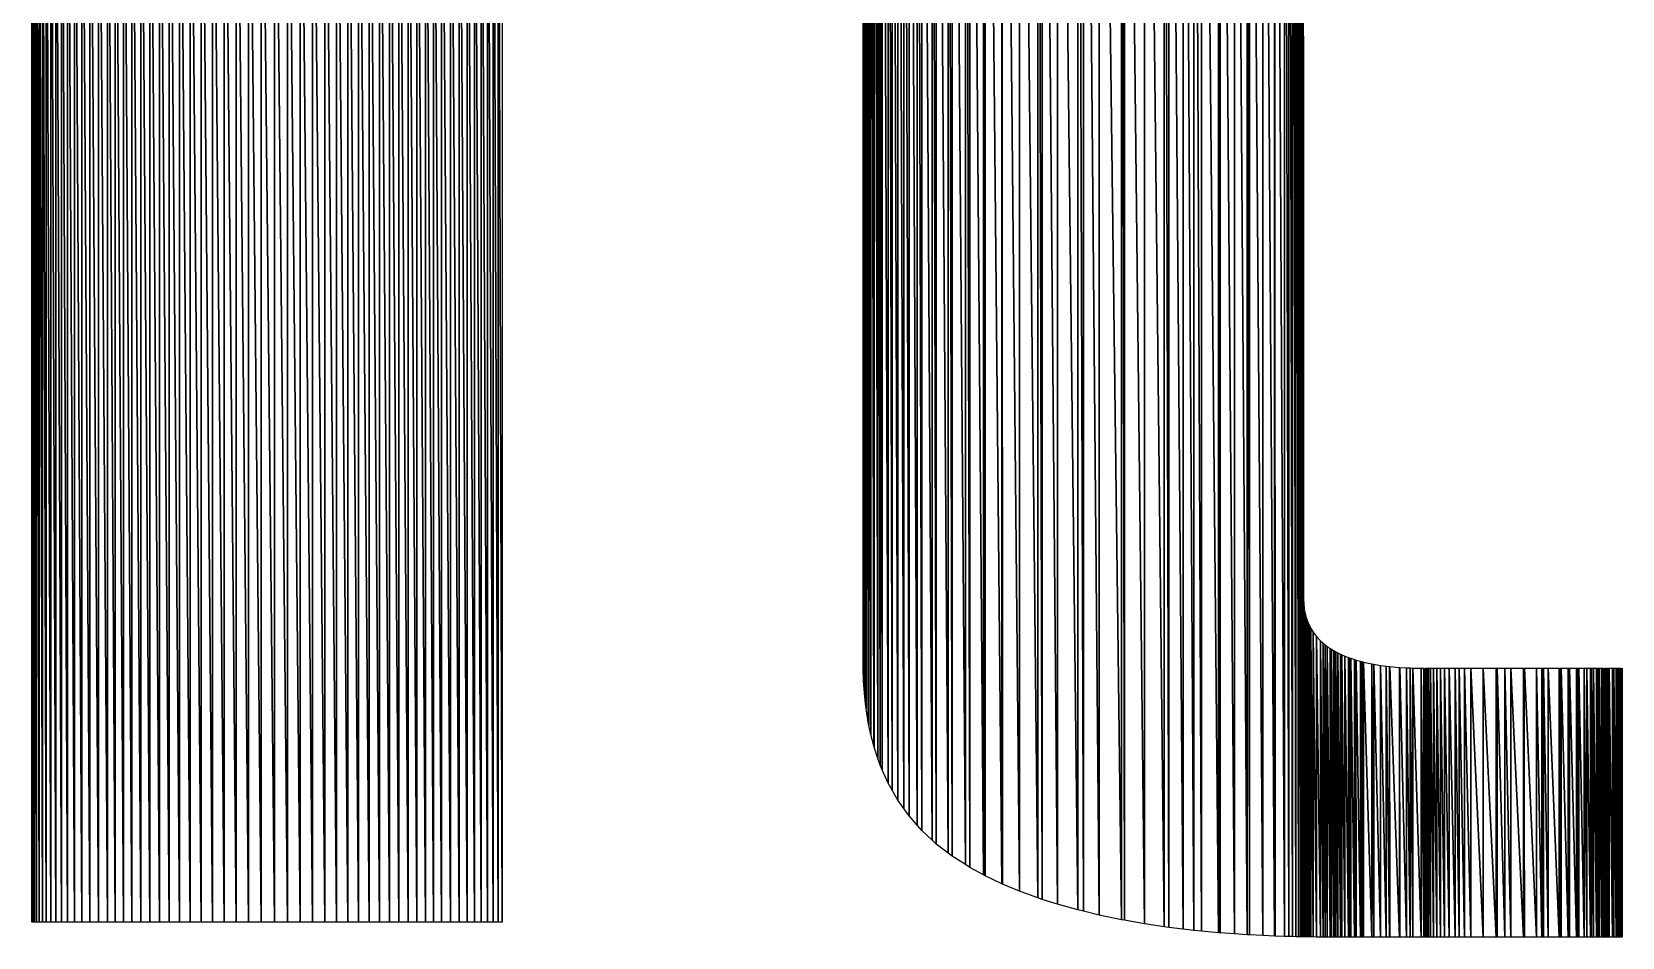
# Model space of a CAD drawing. Extents: x 0 to 4200, y 0 to 2970.
# Drawn here: x 3920.7 to 3948.88, y 308.59 to 324.62 of the extents above; entities that cross this region are included whole.
import ezdxf

# ---------------------------------------------------------------- set-up
doc = ezdxf.new("R2010")
doc.units = 0
doc.layers.get('0').update_dxf_attribs({"linetype": 'CONTINUOUS'})

msp = doc.modelspace()

# ---------------------------------------------------------------- linework, layer by layer
at = {"color": 7, "linetype": 'CONTINUOUS'}
for points in [[(3935.430708, 313.394626), (3935.430708, 340.511277), (3935.43071, 313.385922)], [(3935.43071, 313.385922), (3935.430708, 340.511277), (3935.43071, 313.385922)], [(3935.43071, 313.385922), (3935.43071, 340.511277), (3935.430967, 313.332854), (3935.43071, 313.385922)], [(3935.430967, 313.332854), (3935.43071, 340.511277), (3935.430967, 313.332854)], [(3935.430967, 313.332854), (3935.430967, 340.511277), (3935.43635, 313.123775), (3935.430967, 313.332854)], [(3935.43635, 313.123775), (3935.430967, 340.511277), (3935.43635, 313.123775)], [(3935.43635, 313.123775), (3935.43635, 340.511277), (3935.43636, 313.123643)], [(3935.43636, 313.123643), (3935.43635, 340.511277), (3935.43636, 313.123643)], [(3935.43636, 313.123643), (3935.43636, 340.511277), (3935.453077, 312.911018), (3935.43636, 313.123643)], [(3935.453077, 312.911018), (3935.43636, 340.511277), (3935.453077, 340.511277), (3935.453077, 312.911018)], [(3935.453077, 312.911018), (3935.453077, 340.511277), (3935.468019, 312.720969), (3935.453077, 312.911018)], [(3935.468019, 312.720969), (3935.453077, 340.511277), (3935.468019, 340.511277), (3935.468019, 312.720969)], [(3935.468019, 312.720969), (3935.468019, 340.511277), (3935.480503, 312.640803), (3935.468019, 312.720969)], [(3935.480503, 312.640803), (3935.468019, 340.511277), (3935.480503, 312.640803)], [(3935.480503, 312.640803), (3935.480503, 340.511277), (3935.51828, 312.398207), (3935.480503, 312.640803)], [(3935.51828, 312.398207), (3935.480503, 340.511277), (3935.51828, 340.511277), (3935.51828, 312.398207)], [(3935.51828, 312.398207), (3935.51828, 340.511277), (3935.527552, 312.338661), (3935.51828, 312.398207)], [(3935.527552, 312.338661), (3935.51828, 340.511277), (3935.527552, 312.338661)], [(3935.527552, 312.338661), (3935.527552, 340.511277), (3935.566052, 312.179275), (3935.527552, 312.338661)], [(3935.566052, 312.179275), (3935.527552, 340.511277), (3935.566052, 340.511277), (3935.566052, 312.179275)], [(3935.566052, 312.179275), (3935.566052, 340.511277), (3935.614939, 311.976882), (3935.566052, 312.179275)], [(3935.614939, 311.976882), (3935.566052, 340.511277), (3935.614939, 340.511277), (3935.614939, 311.976882)], [(3935.614939, 311.976882), (3935.614939, 340.511277), (3935.623461, 311.951646), (3935.614939, 311.976882)], [(3935.623461, 311.951646), (3935.614939, 340.511277), (3935.623461, 311.951646)], [(3935.623461, 311.951646), (3935.623461, 340.511277), (3935.690151, 311.754164), (3935.623461, 311.951646)], [(3935.690151, 311.754164), (3935.623461, 340.511277), (3935.690151, 340.511277), (3935.690151, 311.754164)], [(3935.690151, 311.754164), (3935.690151, 340.511277), (3935.730169, 311.635665), (3935.690151, 311.754164)], [(3935.730169, 311.635665), (3935.690151, 340.511277), (3935.730169, 340.511277), (3935.730169, 311.635665)], [(3935.730169, 311.635665), (3935.730169, 340.511277), (3935.765765, 311.555889), (3935.730169, 311.635665)], [(3935.765765, 311.555889), (3935.730169, 340.511277), (3935.765765, 340.511277), (3935.765765, 311.555889)], [(3935.765765, 311.555889), (3935.765765, 340.511277), (3935.873231, 311.315042), (3935.765765, 311.555889)], [(3935.873231, 311.315042), (3935.765765, 340.511277), (3935.873231, 340.511277), (3935.873231, 311.315042)], [(3935.873231, 311.315042), (3935.873231, 340.511277), (3935.942336, 311.193726), (3935.873231, 311.315042)], [(3935.942336, 311.193726), (3935.873231, 340.511277), (3935.942336, 340.511277), (3935.942336, 311.193726)], [(3935.942336, 311.193726), (3935.942336, 340.511277), (3936.044117, 311.015046), (3935.942336, 311.193726)], [(3936.044117, 311.015046), (3935.942336, 340.511277), (3936.044117, 340.511277), (3936.044117, 311.015046)], [(3936.044117, 311.015046), (3936.044117, 340.511277), (3936.150318, 310.865744), (3936.044117, 311.015046)], [(3936.150318, 310.865744), (3936.044117, 340.511277), (3936.150318, 340.511277), (3936.150318, 310.865744)], [(3936.150318, 310.865744), (3936.150318, 340.511277), (3936.242815, 310.735709), (3936.150318, 310.865744)], [(3936.242815, 310.735709), (3936.150318, 340.511277), (3936.242815, 340.511277), (3936.242815, 310.735709)], [(3936.242815, 310.735709), (3936.242815, 340.511277), (3936.386857, 310.571226), (3936.242815, 310.735709)], [(3936.386857, 310.571226), (3936.242815, 340.511277), (3936.386857, 340.511277), (3936.386857, 310.571226)], [(3936.386857, 310.571226), (3936.386857, 340.511277), (3936.469316, 310.477064), (3936.386857, 310.571226)], [(3936.469316, 310.477064), (3936.386857, 340.511277), (3936.469316, 340.511277), (3936.469316, 310.477064)], [(3936.469316, 310.477064), (3936.469316, 340.511277), (3936.649095, 310.308859), (3936.469316, 310.477064)], [(3936.649095, 310.308859), (3936.469316, 340.511277), (3936.649095, 340.511277), (3936.649095, 310.308859)], [(3936.649095, 310.308859), (3936.649095, 340.511277), (3936.72361, 310.239143), (3936.649095, 310.308859)], [(3936.72361, 310.239143), (3936.649095, 340.511277), (3936.72361, 340.511277), (3936.72361, 310.239143)], [(3936.72361, 310.239143), (3936.72361, 340.511277), (3936.934179, 310.07703), (3936.72361, 310.239143)], [(3936.934179, 310.07703), (3936.72361, 340.511277), (3936.934179, 340.511277), (3936.934179, 310.07703)], [(3936.934179, 310.07703), (3936.934179, 340.511277), (3937.005685, 310.021978), (3936.934179, 310.07703)], [(3937.005685, 310.021978), (3936.934179, 340.511277), (3937.005685, 340.511277), (3937.005685, 310.021978)], [(3937.005685, 310.021978), (3937.005685, 340.511277), (3937.239252, 309.873949), (3937.005685, 310.021978)], [(3937.239252, 309.873949), (3937.005685, 340.511277), (3937.239252, 340.511277), (3937.239252, 309.873949)], [(3937.239252, 309.873949), (3937.239252, 340.511277), (3937.315533, 309.825603), (3937.239252, 309.873949)], [(3937.315533, 309.825603), (3937.239252, 340.511277), (3937.315533, 340.511277), (3937.315533, 309.825603)], [(3937.315533, 309.825603), (3937.315533, 340.511277), (3937.561458, 309.692486), (3937.315533, 309.825603)], [(3937.561458, 309.692486), (3937.315533, 340.511277), (3937.561458, 340.511277), (3937.561458, 309.692486)], [(3937.561458, 309.692486), (3937.561458, 340.511277), (3937.592572, 309.675644), (3937.561458, 309.692486)], [(3937.592572, 309.675644), (3937.561458, 340.511277), (3937.592572, 340.511277), (3937.592572, 309.675644)], [(3937.592572, 309.675644), (3937.592572, 340.511277), (3937.886483, 309.535417), (3937.592572, 309.675644)], [(3937.886483, 309.535417), (3937.592572, 340.511277), (3937.886483, 340.511277), (3937.886483, 309.535417)], [(3937.886483, 309.535417), (3937.886483, 340.511277), (3937.897942, 309.530605)], [(3937.897942, 309.530605), (3937.886483, 340.511277), (3937.897942, 309.530605)], [(3937.897942, 309.530605), (3937.897942, 340.511277), (3938.197258, 309.404913), (3937.897942, 309.530605)], [(3938.197258, 309.404913), (3937.897942, 340.511277), (3938.197258, 340.511277), (3938.197258, 309.404913)], [(3938.197258, 309.404913), (3938.197258, 340.511277), (3938.524889, 309.284125), (3938.197258, 309.404913)], [(3938.524889, 309.284125), (3938.197258, 340.511277), (3938.524889, 340.511277), (3938.524889, 309.284125)], [(3938.524889, 309.284125), (3938.524889, 340.511277), (3938.602322, 309.259156), (3938.524889, 309.284125)], [(3938.602322, 309.259156), (3938.524889, 340.511277), (3938.602322, 340.511277), (3938.602322, 309.259156)], [(3938.602322, 309.259156), (3938.602322, 340.511277), (3938.869366, 309.173045), (3938.602322, 309.259156)], [(3938.869366, 309.173045), (3938.602322, 340.511277), (3938.869366, 340.511277), (3938.869366, 309.173045)], [(3938.869366, 309.173045), (3938.869366, 340.511277), (3939.230682, 309.071665), (3938.869366, 309.173045)], [(3939.230682, 309.071665), (3938.869366, 340.511277), (3939.230682, 340.511277), (3939.230682, 309.071665)], [(3939.230682, 309.071665), (3939.230682, 340.511277), (3939.329547, 309.047693), (3939.230682, 309.071665)], [(3939.329547, 309.047693), (3939.230682, 340.511277), (3939.329547, 340.511277), (3939.329547, 309.047693)], [(3939.329547, 309.047693), (3939.329547, 340.511277), (3939.608827, 308.979977), (3939.329547, 309.047693)], [(3939.608827, 308.979977), (3939.329547, 340.511277), (3939.608827, 340.511277), (3939.608827, 308.979977)], [(3939.608827, 308.979977), (3939.608827, 340.511277), (3940.003793, 308.897974), (3939.608827, 308.979977)], [(3940.003793, 308.897974), (3939.608827, 340.511277), (3940.003793, 340.511277), (3940.003793, 308.897974)], [(3940.003793, 308.897974), (3940.003793, 340.511277), (3940.056772, 308.888668), (3940.003793, 308.897974)], [(3940.056772, 308.888668), (3940.003793, 340.511277), (3940.056772, 340.511277), (3940.056772, 308.888668)], [(3940.056772, 308.888668), (3940.056772, 340.511277), (3940.415571, 308.825647), (3940.056772, 308.888668)], [(3940.415571, 308.825647), (3940.056772, 340.511277), (3940.415571, 340.511277), (3940.415571, 308.825647)], [(3940.415571, 308.825647), (3940.415571, 340.511277), (3940.761152, 308.775124), (3940.415571, 308.825647)], [(3940.761152, 308.775124), (3940.415571, 340.511277), (3940.761152, 340.511277), (3940.761152, 308.775124)], [(3940.761152, 308.775124), (3940.761152, 340.511277), (3940.844154, 308.762989), (3940.761152, 308.775124)], [(3940.844154, 308.762989), (3940.761152, 340.511277), (3940.844154, 340.511277), (3940.844154, 308.762989)], [(3940.844154, 308.762989), (3940.844154, 340.511277), (3941.097636, 308.732827), (3940.844154, 308.762989)], [(3941.097636, 308.732827), (3940.844154, 340.511277), (3941.097636, 340.511277), (3941.097636, 308.732827)], [(3941.097636, 308.732827), (3941.097636, 340.511277), (3941.289531, 308.709993), (3941.097636, 308.732827)], [(3941.289531, 308.709993), (3941.097636, 340.511277), (3941.289531, 340.511277), (3941.289531, 308.709993)], [(3941.289531, 308.709993), (3941.289531, 340.511277), (3941.419842, 308.697772), (3941.289531, 308.709993)], [(3941.419842, 308.697772), (3941.289531, 340.511277), (3941.419842, 340.511277), (3941.419842, 308.697772)], [(3941.419842, 308.697772), (3941.419842, 340.511277), (3941.724915, 308.669161), (3941.419842, 308.697772)], [(3941.724915, 308.669161), (3941.419842, 340.511277), (3941.724915, 340.511277), (3941.724915, 308.669161)], [(3941.724915, 308.669161), (3941.724915, 340.511277), (3941.751696, 308.666649), (3941.724915, 308.669161)], [(3941.751696, 308.666649), (3941.724915, 340.511277), (3941.751696, 340.511277), (3941.751696, 308.666649)], [(3941.751696, 308.666649), (3941.751696, 340.511277), (3942.009999, 308.648475), (3941.751696, 308.666649)], [(3942.009999, 308.648475), (3941.751696, 340.511277), (3942.009999, 340.511277), (3942.009999, 308.648475)], [(3942.009999, 308.648475), (3942.009999, 340.511277), (3942.230638, 308.632951), (3942.009999, 308.648475)], [(3942.230638, 308.632951), (3942.009999, 340.511277), (3942.230638, 340.511277), (3942.230638, 308.632951)], [(3942.230638, 308.632951), (3942.230638, 340.511277), (3942.272237, 308.630932), (3942.230638, 308.632951)], [(3942.272237, 308.630932), (3942.230638, 340.511277), (3942.272237, 340.511277), (3942.272237, 308.630932)], [(3942.272237, 308.630932), (3942.272237, 340.511277), (3942.508776, 308.619451), (3942.272237, 308.630932)], [(3942.508776, 308.619451), (3942.272237, 340.511277), (3942.508776, 340.511277), (3942.508776, 308.619451)], [(3942.508776, 308.619451), (3942.508776, 340.511277), (3942.716758, 308.609357), (3942.508776, 308.619451)], [(3942.716758, 308.609357), (3942.508776, 340.511277), (3942.716758, 340.511277), (3942.716758, 308.609357)], [(3942.716758, 308.609357), (3942.716758, 340.511277), (3942.72635, 308.608891)], [(3942.72635, 308.608891), (3942.716758, 340.511277), (3942.72635, 308.608891)], [(3942.72635, 308.608891), (3942.72635, 340.511277), (3942.893329, 308.604189), (3942.72635, 308.608891)], [(3942.893329, 308.604189), (3942.72635, 340.511277), (3942.893329, 340.511277), (3942.893329, 308.604189)], [(3942.893329, 308.604189), (3942.893329, 340.511277), (3942.968943, 308.60206), (3942.893329, 308.604189)], [(3942.968943, 308.60206), (3942.893329, 340.511277), (3942.968943, 340.511277), (3942.968943, 308.60206)], [(3942.968943, 308.60206), (3942.968943, 340.511277), (3943.035633, 308.600182), (3942.968943, 308.60206)], [(3943.035633, 308.600182), (3942.968943, 340.511277), (3943.035633, 340.511277), (3943.035633, 308.600182)], [(3943.035633, 308.600182), (3943.035633, 340.511277), (3943.093042, 308.598566), (3943.035633, 308.600182)], [(3943.093042, 308.598566), (3943.035633, 340.511277), (3943.093042, 340.511277), (3943.093042, 308.598566)], [(3943.093042, 308.598566), (3943.093042, 340.511277), (3943.140814, 308.59722), (3943.093042, 308.598566)], [(3943.140814, 308.59722), (3943.093042, 340.511277), (3943.140814, 340.511277), (3943.140814, 308.59722)], [(3943.140814, 308.59722), (3943.140814, 340.511277), (3943.178591, 308.596157), (3943.140814, 308.59722)], [(3943.178591, 308.596157), (3943.140814, 340.511277), (3943.178591, 340.511277), (3943.178591, 308.596157)], [(3943.178591, 308.596157), (3943.178591, 340.511277), (3943.206017, 308.595384), (3943.178591, 308.596157)], [(3943.206017, 308.595384), (3943.178591, 340.511277), (3943.206017, 340.511277), (3943.206017, 308.595384)], [(3943.206017, 308.595384), (3943.206017, 340.511277), (3943.222734, 308.594914), (3943.206017, 308.595384)], [(3943.222734, 308.594914), (3943.206017, 340.511277), (3943.222734, 340.511277), (3943.222734, 308.594914)], [(3943.222734, 308.594914), (3943.222734, 340.511277), (3943.228386, 308.594754)], [(3943.228386, 308.594754), (3943.222734, 340.511277), (3943.228386, 308.594754)], [(3920.699454, 308.857086), (3920.699454, 331.875603), (3920.704669, 308.857086)], [(3920.704669, 308.857086), (3920.699454, 331.875603), (3920.704669, 308.857086)], [(3920.704669, 308.857086), (3920.704669, 331.875603), (3920.72032, 308.857086), (3920.704669, 308.857086)], [(3920.72032, 308.857086), (3920.704669, 331.875603), (3920.72032, 331.875603), (3920.72032, 308.857086)], [(3920.72032, 308.857086), (3920.72032, 331.875603), (3920.74642, 308.857086), (3920.72032, 308.857086)], [(3920.74642, 308.857086), (3920.72032, 331.875603), (3920.74642, 331.875603), (3920.74642, 308.857086)], [(3920.74642, 308.857086), (3920.74642, 331.875603), (3920.782977, 308.857086), (3920.74642, 308.857086)], [(3920.782977, 308.857086), (3920.74642, 331.875603), (3920.782977, 331.875603), (3920.782977, 308.857086)], [(3920.782977, 308.857086), (3920.782977, 331.875603), (3920.830005, 308.857086), (3920.782977, 308.857086)], [(3920.830005, 308.857086), (3920.782977, 331.875603), (3920.830005, 331.875603), (3920.830005, 308.857086)], [(3920.830005, 308.857086), (3920.830005, 331.875603), (3920.887512, 308.857086), (3920.830005, 308.857086)], [(3920.887512, 308.857086), (3920.830005, 331.875603), (3920.887512, 331.875603), (3920.887512, 308.857086)], [(3920.887512, 308.857086), (3920.887512, 331.875603), (3920.955512, 308.857086), (3920.887512, 308.857086)], [(3920.955512, 308.857086), (3920.887512, 331.875603), (3920.955512, 331.875603), (3920.955512, 308.857086)], [(3920.955512, 308.857086), (3920.955512, 331.875603), (3921.034013, 308.857086), (3920.955512, 308.857086)], [(3921.034013, 308.857086), (3920.955512, 331.875603), (3921.034013, 331.875603), (3921.034013, 308.857086)], [(3921.034013, 308.857086), (3921.034013, 331.875603), (3921.123028, 308.857086), (3921.034013, 308.857086)], [(3921.123028, 308.857086), (3921.034013, 331.875603), (3921.123028, 331.875603), (3921.123028, 308.857086)], [(3921.123028, 308.857086), (3921.123028, 331.875603), (3921.222567, 308.857086), (3921.123028, 308.857086)], [(3921.222567, 308.857086), (3921.123028, 331.875603), (3921.222567, 331.875603), (3921.222567, 308.857086)], [(3921.222567, 308.857086), (3921.222567, 331.875603), (3921.332641, 308.857086), (3921.222567, 308.857086)], [(3921.332641, 308.857086), (3921.222567, 331.875603), (3921.332641, 331.875603), (3921.332641, 308.857086)], [(3921.332641, 308.857086), (3921.332641, 331.875603), (3921.453261, 308.857086), (3921.332641, 308.857086)], [(3921.453261, 308.857086), (3921.332641, 331.875603), (3921.453261, 331.875603), (3921.453261, 308.857086)], [(3921.453261, 308.857086), (3921.453261, 331.875603), (3921.584438, 308.857086), (3921.453261, 308.857086)], [(3921.584438, 308.857086), (3921.453261, 331.875603), (3921.584438, 331.875603), (3921.584438, 308.857086)], [(3921.584438, 308.857086), (3921.584438, 331.875603), (3921.726183, 308.857086), (3921.584438, 308.857086)], [(3921.726183, 308.857086), (3921.584438, 331.875603), (3921.726183, 331.875603), (3921.726183, 308.857086)], [(3921.726183, 308.857086), (3921.726183, 331.875603), (3921.878506, 308.857086), (3921.726183, 308.857086)], [(3921.878506, 308.857086), (3921.726183, 331.875603), (3921.878506, 331.875603), (3921.878506, 308.857086)], [(3921.878506, 308.857086), (3921.878506, 331.875603), (3922.04142, 308.857086), (3921.878506, 308.857086)], [(3922.04142, 308.857086), (3921.878506, 331.875603), (3922.04142, 331.875603), (3922.04142, 308.857086)], [(3922.04142, 308.857086), (3922.04142, 331.875603), (3922.178723, 308.857086), (3922.04142, 308.857086)], [(3922.178723, 308.857086), (3922.04142, 331.875603), (3922.178723, 331.875603), (3922.178723, 308.857086)], [(3922.178723, 308.857086), (3922.178723, 331.875603), (3922.322336, 308.857086), (3922.178723, 308.857086)], [(3922.322336, 308.857086), (3922.178723, 331.875603), (3922.322336, 331.875603), (3922.322336, 308.857086)], [(3922.322336, 308.857086), (3922.322336, 331.875603), (3922.472261, 308.857086), (3922.322336, 308.857086)], [(3922.472261, 308.857086), (3922.322336, 331.875603), (3922.472261, 331.875603), (3922.472261, 308.857086)], [(3922.472261, 308.857086), (3922.472261, 331.875603), (3922.628505, 308.857086), (3922.472261, 308.857086)], [(3922.628505, 308.857086), (3922.472261, 331.875603), (3922.628505, 331.875603), (3922.628505, 308.857086)], [(3922.628505, 308.857086), (3922.628505, 331.875603), (3922.791069, 308.857086), (3922.628505, 308.857086)], [(3922.791069, 308.857086), (3922.628505, 331.875603), (3922.791069, 331.875603), (3922.791069, 308.857086)], [(3922.791069, 308.857086), (3922.791069, 331.875603), (3922.959958, 308.857086), (3922.791069, 308.857086)], [(3922.959958, 308.857086), (3922.791069, 331.875603), (3922.959958, 331.875603), (3922.959958, 308.857086)], [(3922.959958, 308.857086), (3922.959958, 331.875603), (3923.135176, 308.857086), (3922.959958, 308.857086)], [(3923.135176, 308.857086), (3922.959958, 331.875603), (3923.135176, 331.875603), (3923.135176, 308.857086)], [(3923.135176, 308.857086), (3923.135176, 331.875603), (3923.316726, 308.857086), (3923.135176, 308.857086)], [(3923.316726, 308.857086), (3923.135176, 331.875603), (3923.316726, 331.875603), (3923.316726, 308.857086)], [(3923.316726, 308.857086), (3923.316726, 331.875603), (3923.504614, 308.857086), (3923.316726, 308.857086)], [(3923.504614, 308.857086), (3923.316726, 331.875603), (3923.504614, 331.875603), (3923.504614, 308.857086)], [(3923.504614, 308.857086), (3923.504614, 331.875603), (3923.698842, 308.857086), (3923.504614, 308.857086)], [(3923.698842, 308.857086), (3923.504614, 331.875603), (3923.698842, 331.875603), (3923.698842, 308.857086)], [(3923.698842, 308.857086), (3923.698842, 331.875603), (3923.899414, 308.857086), (3923.698842, 308.857086)], [(3923.899414, 308.857086), (3923.698842, 331.875603), (3923.899414, 331.875603), (3923.899414, 308.857086)], [(3923.899414, 308.857086), (3923.899414, 331.875603), (3924.106335, 308.857086), (3923.899414, 308.857086)], [(3924.106335, 308.857086), (3923.899414, 331.875603), (3924.106335, 331.875603), (3924.106335, 308.857086)], [(3924.106335, 308.857086), (3924.106335, 331.875603), (3924.319608, 308.857086), (3924.106335, 308.857086)], [(3924.319608, 308.857086), (3924.106335, 331.875603), (3924.319608, 331.875603), (3924.319608, 308.857086)], [(3924.319608, 308.857086), (3924.319608, 331.875603), (3924.539237, 308.857086), (3924.319608, 308.857086)], [(3924.539237, 308.857086), (3924.319608, 331.875603), (3924.539237, 331.875603), (3924.539237, 308.857086)], [(3924.539237, 308.857086), (3924.539237, 331.875603), (3924.765226, 308.857086), (3924.539237, 308.857086)], [(3924.765226, 308.857086), (3924.539237, 331.875603), (3924.765226, 331.875603), (3924.765226, 308.857086)], [(3924.765226, 308.857086), (3924.765226, 331.875603), (3924.997579, 308.857086), (3924.765226, 308.857086)], [(3924.997579, 308.857086), (3924.765226, 331.875603), (3924.997579, 331.875603), (3924.997579, 308.857086)], [(3924.997579, 308.857086), (3924.997579, 331.875603), (3925.229746, 308.857086), (3924.997579, 308.857086)], [(3925.229746, 308.857086), (3924.997579, 331.875603), (3925.229746, 331.875603), (3925.229746, 308.857086)], [(3925.229746, 308.857086), (3925.229746, 331.875603), (3925.455575, 308.857086), (3925.229746, 308.857086)], [(3925.455575, 308.857086), (3925.229746, 331.875603), (3925.455575, 331.875603), (3925.455575, 308.857086)], [(3925.455575, 308.857086), (3925.455575, 331.875603), (3925.675075, 308.857086), (3925.455575, 308.857086)], [(3925.675075, 308.857086), (3925.455575, 331.875603), (3925.675075, 331.875603), (3925.675075, 308.857086)], [(3925.675075, 308.857086), (3925.675075, 331.875603), (3925.88825, 308.857086), (3925.675075, 308.857086)], [(3925.88825, 308.857086), (3925.675075, 331.875603), (3925.88825, 331.875603), (3925.88825, 308.857086)], [(3925.88825, 308.857086), (3925.88825, 331.875603), (3926.095107, 308.857086), (3925.88825, 308.857086)], [(3926.095107, 308.857086), (3925.88825, 331.875603), (3926.095107, 331.875603), (3926.095107, 308.857086)], [(3926.095107, 308.857086), (3926.095107, 331.875603), (3926.295652, 308.857086), (3926.095107, 308.857086)], [(3926.295652, 308.857086), (3926.095107, 331.875603), (3926.295652, 331.875603), (3926.295652, 308.857086)], [(3926.295652, 308.857086), (3926.295652, 331.875603), (3926.489892, 308.857086), (3926.295652, 308.857086)], [(3926.489892, 308.857086), (3926.295652, 331.875603), (3926.489892, 331.875603), (3926.489892, 308.857086)], [(3926.489892, 308.857086), (3926.489892, 331.875603), (3926.677833, 308.857086), (3926.489892, 308.857086)], [(3926.677833, 308.857086), (3926.489892, 331.875603), (3926.677833, 331.875603), (3926.677833, 308.857086)], [(3926.677833, 308.857086), (3926.677833, 331.875603), (3926.859481, 308.857086), (3926.677833, 308.857086)], [(3926.859481, 308.857086), (3926.677833, 331.875603), (3926.859481, 331.875603), (3926.859481, 308.857086)], [(3926.859481, 308.857086), (3926.859481, 331.875603), (3927.034842, 308.857086), (3926.859481, 308.857086)], [(3927.034842, 308.857086), (3926.859481, 331.875603), (3927.034842, 331.875603), (3927.034842, 308.857086)], [(3927.034842, 308.857086), (3927.034842, 331.875603), (3927.203923, 308.857086), (3927.034842, 308.857086)], [(3927.203923, 308.857086), (3927.034842, 331.875603), (3927.203923, 331.875603), (3927.203923, 308.857086)], [(3927.203923, 308.857086), (3927.203923, 331.875603), (3927.366729, 308.857086), (3927.203923, 308.857086)], [(3927.366729, 308.857086), (3927.203923, 331.875603), (3927.366729, 331.875603), (3927.366729, 308.857086)], [(3927.366729, 308.857086), (3927.366729, 331.875603), (3927.523268, 308.857086), (3927.366729, 308.857086)], [(3927.523268, 308.857086), (3927.366729, 331.875603), (3927.523268, 331.875603), (3927.523268, 308.857086)], [(3927.523268, 308.857086), (3927.523268, 331.875603), (3927.673544, 308.857086), (3927.523268, 308.857086)], [(3927.673544, 308.857086), (3927.523268, 331.875603), (3927.673544, 331.875603), (3927.673544, 308.857086)], [(3927.673544, 308.857086), (3927.673544, 331.875603), (3927.817565, 308.857086), (3927.673544, 308.857086)], [(3927.817565, 308.857086), (3927.673544, 331.875603), (3927.817565, 331.875603), (3927.817565, 308.857086)], [(3927.817565, 308.857086), (3927.817565, 331.875603), (3927.955337, 308.857086), (3927.817565, 308.857086)], [(3927.955337, 308.857086), (3927.817565, 331.875603), (3927.955337, 331.875603), (3927.955337, 308.857086)], [(3927.955337, 308.857086), (3927.955337, 331.875603), (3928.117479, 308.857086), (3927.955337, 308.857086)], [(3928.117479, 308.857086), (3927.955337, 331.875603), (3928.117479, 331.875603), (3928.117479, 308.857086)], [(3928.117479, 308.857086), (3928.117479, 331.875603), (3928.269266, 308.857086), (3928.117479, 308.857086)], [(3928.269266, 308.857086), (3928.117479, 331.875603), (3928.269266, 331.875603), (3928.269266, 308.857086)], [(3928.269266, 308.857086), (3928.269266, 331.875603), (3928.410686, 308.857086), (3928.269266, 308.857086)], [(3928.410686, 308.857086), (3928.269266, 331.875603), (3928.410686, 331.875603), (3928.410686, 308.857086)], [(3928.410686, 308.857086), (3928.410686, 331.875603), (3928.541723, 308.857086), (3928.410686, 308.857086)], [(3928.541723, 308.857086), (3928.410686, 331.875603), (3928.541723, 331.875603), (3928.541723, 308.857086)], [(3928.541723, 308.857086), (3928.541723, 331.875603), (3928.662362, 308.857086), (3928.541723, 308.857086)], [(3928.662362, 308.857086), (3928.541723, 331.875603), (3928.662362, 331.875603), (3928.662362, 308.857086)], [(3928.662362, 308.857086), (3928.662362, 331.875603), (3928.772589, 308.857086), (3928.662362, 308.857086)], [(3928.772589, 308.857086), (3928.662362, 331.875603), (3928.772589, 331.875603), (3928.772589, 308.857086)], [(3928.772589, 308.857086), (3928.772589, 331.875603), (3928.872388, 308.857086), (3928.772589, 308.857086)], [(3928.872388, 308.857086), (3928.772589, 331.875603), (3928.872388, 331.875603), (3928.872388, 308.857086)], [(3928.872388, 308.857086), (3928.872388, 331.875603), (3928.961745, 308.857086), (3928.872388, 308.857086)], [(3928.961745, 308.857086), (3928.872388, 331.875603), (3928.961745, 331.875603), (3928.961745, 308.857086)], [(3928.961745, 308.857086), (3928.961745, 331.875603), (3929.029869, 308.857086), (3928.961745, 308.857086)], [(3929.029869, 308.857086), (3928.961745, 331.875603), (3929.029869, 331.875603), (3929.029869, 308.857086)], [(3943.228386, 308.594754), (3943.228386, 314.592537), (3943.233119, 308.594621)], [(3943.233119, 308.594621), (3943.228386, 314.592537), (3943.233119, 314.478856), (3943.233119, 308.594621)], [(3943.233119, 308.594621), (3943.233119, 314.478856), (3943.238823, 308.594461)], [(3943.238823, 308.594461), (3943.233119, 314.478856), (3943.238823, 314.435391), (3943.238823, 308.594461)], [(3943.238823, 308.594461), (3943.238823, 314.435391), (3943.243798, 308.594415)], [(3943.243798, 308.594415), (3943.238823, 314.435391), (3943.243798, 314.397485), (3943.243798, 308.594415)], [(3943.243798, 308.594415), (3943.243798, 314.397485), (3943.247319, 308.594383)], [(3943.247319, 308.594383), (3943.243798, 314.397485), (3943.247319, 314.370651), (3943.247319, 308.594383)], [(3943.247319, 308.594383), (3943.247319, 314.370651), (3943.270985, 308.594168), (3943.247319, 308.594383)], [(3943.270985, 308.594168), (3943.247319, 314.370651), (3943.270985, 314.267921), (3943.270985, 308.594168)], [(3943.270985, 308.594168), (3943.270985, 314.267921), (3943.288723, 308.594007), (3943.270985, 308.594168)], [(3943.288723, 308.594007), (3943.270985, 314.267921), (3943.288723, 314.215849), (3943.288723, 308.594007)], [(3943.288723, 308.594007), (3943.288723, 314.215849), (3943.304115, 308.593867), (3943.288723, 308.594007)], [(3943.304115, 308.593867), (3943.288723, 314.215849), (3943.304115, 314.170663), (3943.304115, 308.593867)], [(3943.304115, 308.593867), (3943.304115, 314.170663), (3943.321638, 308.593708), (3943.304115, 308.593867)], [(3943.321638, 308.593708), (3943.304115, 314.170663), (3943.321638, 314.132902), (3943.321638, 308.593708)], [(3943.321638, 308.593708), (3943.321638, 314.132902), (3943.346709, 308.59348), (3943.321638, 308.593708)], [(3943.346709, 308.59348), (3943.321638, 314.132902), (3943.346709, 314.078875), (3943.346709, 308.59348)], [(3943.346709, 308.59348), (3943.346709, 314.078875), (3943.361194, 308.593349), (3943.346709, 308.59348)], [(3943.361194, 308.593349), (3943.346709, 314.078875), (3943.361194, 314.054857), (3943.361194, 308.593349)], [(3943.361194, 308.593349), (3943.361194, 314.054857), (3943.398766, 308.593007), (3943.361194, 308.593349)], [(3943.398766, 308.593007), (3943.361194, 314.054857), (3943.398766, 313.992556), (3943.398766, 308.593007)], [(3943.398766, 308.593007), (3943.398766, 313.992556), (3943.459242, 308.592458), (3943.398766, 308.593007)], [(3943.459242, 308.592458), (3943.398766, 313.992556), (3943.459242, 313.913072), (3943.459242, 308.592458)], [(3943.459242, 308.592458), (3943.459242, 313.913072), (3943.460284, 308.592448)], [(3943.460284, 308.592448), (3943.459242, 313.913072), (3943.460284, 308.592448)], [(3943.460284, 308.592448), (3943.460284, 313.911703), (3943.531262, 308.591804), (3943.460284, 308.592448)], [(3943.531262, 308.591804), (3943.460284, 313.911703), (3943.531262, 313.836314), (3943.531262, 308.591804)], [(3943.531262, 308.591804), (3943.531262, 313.836314), (3943.580901, 308.591353), (3943.531262, 308.591804)], [(3943.580901, 308.591353), (3943.531262, 313.836314), (3943.580901, 313.793163), (3943.580901, 308.591353)], [(3943.580901, 308.591353), (3943.580901, 313.793163), (3943.611701, 308.591073), (3943.580901, 308.591353)], [(3943.611701, 308.591073), (3943.580901, 313.793163), (3943.611701, 313.766388), (3943.611701, 308.591073)], [(3943.611701, 308.591073), (3943.611701, 313.766388), (3943.649969, 308.590725), (3943.611701, 308.591073)], [(3943.649969, 308.590725), (3943.611701, 313.766388), (3943.649969, 313.738946), (3943.649969, 308.590725)], [(3943.649969, 308.590725), (3943.649969, 313.738946), (3943.701598, 308.590256), (3943.649969, 308.590725)], [(3943.701598, 308.590256), (3943.649969, 313.738946), (3943.701598, 313.701922), (3943.701598, 308.590256)], [(3943.701598, 308.590256), (3943.701598, 313.701922), (3943.724202, 308.590051), (3943.701598, 308.590256)], [(3943.724202, 308.590051), (3943.701598, 313.701922), (3943.724202, 313.688498), (3943.724202, 308.590051)], [(3943.724202, 308.590051), (3943.724202, 313.688498), (3943.768049, 308.589652), (3943.724202, 308.590051)], [(3943.768049, 308.589652), (3943.724202, 313.688498), (3943.768049, 313.662457), (3943.768049, 308.589652)], [(3943.768049, 308.589652), (3943.768049, 313.662457), (3943.776335, 308.589652)], [(3943.776335, 308.589652), (3943.768049, 313.662457), (3943.776335, 308.589652)], [(3943.776335, 308.589652), (3943.776335, 313.657536), (3943.800667, 308.589652), (3943.776335, 308.589652)], [(3943.800667, 308.589652), (3943.776335, 313.657536), (3943.800667, 313.643085), (3943.800667, 308.589652)], [(3943.800667, 308.589652), (3943.800667, 313.643085), (3943.800952, 308.589652)], [(3943.800952, 308.589652), (3943.800667, 313.643085), (3943.800952, 308.589652)], [(3943.800952, 308.589652), (3943.800952, 313.642915), (3943.840255, 308.589652), (3943.800952, 308.589652)], [(3943.840255, 308.589652), (3943.800952, 313.642915), (3943.840255, 313.623573), (3943.840255, 308.589652)], [(3943.840255, 308.589652), (3943.840255, 313.623573), (3943.887179, 308.589652), (3943.840255, 308.589652)], [(3943.887179, 308.589652), (3943.840255, 313.623573), (3943.887179, 313.60048), (3943.887179, 308.589652)], [(3943.887179, 308.589652), (3943.887179, 313.60048), (3943.894312, 308.589652)], [(3943.894312, 308.589652), (3943.887179, 313.60048), (3943.894312, 308.589652)], [(3943.894312, 308.589652), (3943.894312, 313.596969), (3943.909764, 308.589652), (3943.894312, 308.589652)], [(3943.909764, 308.589652), (3943.894312, 313.596969), (3943.909764, 313.589365), (3943.909764, 308.589652)], [(3943.909764, 308.589652), (3943.909764, 313.589365), (3943.962046, 308.589652), (3943.909764, 308.589652)], [(3943.962046, 308.589652), (3943.909764, 313.589365), (3943.962046, 313.568103), (3943.962046, 308.589652)], [(3943.962046, 308.589652), (3943.962046, 313.568103), (3944.028031, 308.589652), (3943.962046, 308.589652)], [(3944.028031, 308.589652), (3943.962046, 313.568103), (3944.028031, 313.541269), (3944.028031, 308.589652)], [(3944.028031, 308.589652), (3944.028031, 313.541269), (3944.042671, 308.589652), (3944.028031, 308.589652)], [(3944.042671, 308.589652), (3944.028031, 313.541269), (3944.042671, 313.536381), (3944.042671, 308.589652)], [(3944.042671, 308.589652), (3944.042671, 313.536381), (3944.067863, 308.589652), (3944.042671, 308.589652)], [(3944.067863, 308.589652), (3944.042671, 313.536381), (3944.067863, 313.527969), (3944.067863, 308.589652)], [(3944.067863, 308.589652), (3944.067863, 313.527969), (3944.135395, 308.589652), (3944.067863, 308.589652)], [(3944.135395, 308.589652), (3944.067863, 313.527969), (3944.135395, 313.505422), (3944.135395, 308.589652)], [(3944.135395, 308.589652), (3944.135395, 313.505422), (3944.155752, 308.589652), (3944.135395, 308.589652)], [(3944.155752, 308.589652), (3944.135395, 313.505422), (3944.155752, 313.498625), (3944.155752, 308.589652)], [(3944.155752, 308.589652), (3944.155752, 313.498625), (3944.164231, 308.589652)], [(3944.164231, 308.589652), (3944.155752, 313.498625), (3944.164231, 308.589652)], [(3944.164231, 308.589652), (3944.164231, 313.496326), (3944.239431, 308.589652), (3944.164231, 308.589652)], [(3944.239431, 308.589652), (3944.164231, 313.496326), (3944.239431, 313.475937), (3944.239431, 308.589652)], [(3944.239431, 308.589652), (3944.239431, 313.475937), (3944.264288, 308.589652), (3944.239431, 308.589652)], [(3944.264288, 308.589652), (3944.239431, 313.475937), (3944.264288, 313.469197), (3944.264288, 308.589652)], [(3944.264288, 308.589652), (3944.264288, 313.469197), (3944.292928, 308.589652), (3944.264288, 308.589652)], [(3944.292928, 308.589652), (3944.264288, 313.469197), (3944.292928, 313.461432), (3944.292928, 308.589652)], [(3944.292928, 308.589652), (3944.292928, 313.461432), (3944.439556, 308.589652), (3944.292928, 308.589652)], [(3944.439556, 308.589652), (3944.292928, 313.461432), (3944.439556, 313.429688), (3944.439556, 308.589652)], [(3944.439556, 308.589652), (3944.439556, 313.429688), (3944.474485, 308.589652), (3944.439556, 308.589652)], [(3944.474485, 308.589652), (3944.439556, 313.429688), (3944.474485, 313.423803), (3944.474485, 308.589652)], [(3944.474485, 308.589652), (3944.474485, 313.423803), (3944.478278, 308.589652)], [(3944.478278, 308.589652), (3944.474485, 313.423803), (3944.478278, 308.589652)], [(3944.478278, 308.589652), (3944.478278, 313.423164), (3944.595636, 308.589652), (3944.478278, 308.589652)], [(3944.595636, 308.589652), (3944.478278, 313.423164), (3944.595636, 313.40339), (3944.595636, 308.589652)], [(3944.595636, 308.589652), (3944.595636, 313.40339), (3944.696488, 308.589652), (3944.595636, 308.589652)], [(3944.696488, 308.589652), (3944.595636, 313.40339), (3944.696488, 313.390685), (3944.696488, 308.589652)], [(3944.696488, 308.589652), (3944.696488, 313.390685), (3944.7529, 308.589652), (3944.696488, 308.589652)], [(3944.7529, 308.589652), (3944.696488, 313.390685), (3944.7529, 313.383578), (3944.7529, 308.589652)], [(3944.7529, 308.589652), (3944.7529, 313.383578), (3944.761166, 308.589652)], [(3944.761166, 308.589652), (3944.7529, 313.383578), (3944.761166, 308.589652)], [(3944.761166, 308.589652), (3944.761166, 313.382537), (3944.928328, 308.589652), (3944.761166, 308.589652)], [(3944.928328, 308.589652), (3944.761166, 313.382537), (3944.928328, 313.367815), (3944.928328, 308.589652)], [(3944.928328, 308.589652), (3944.928328, 313.367815), (3944.936146, 308.589652)], [(3944.936146, 308.589652), (3944.928328, 313.367815), (3944.936146, 308.589652)], [(3944.936146, 308.589652), (3944.936146, 313.367127), (3945.056984, 308.589652), (3944.936146, 308.589652)], [(3945.056984, 308.589652), (3944.936146, 313.367127), (3945.056984, 313.360595), (3945.056984, 308.589652)], [(3945.056984, 308.589652), (3945.056984, 313.360595), (3945.120576, 308.589652), (3945.056984, 308.589652)], [(3945.120576, 308.589652), (3945.056984, 313.360595), (3945.120576, 313.357157), (3945.120576, 308.589652)], [(3945.120576, 308.589652), (3945.120576, 313.357157), (3945.168038, 308.589652), (3945.120576, 308.589652)], [(3945.168038, 308.589652), (3945.120576, 313.357157), (3945.168038, 313.356048), (3945.168038, 308.589652)], [(3945.168038, 308.589652), (3945.168038, 313.356048), (3945.314452, 308.589652), (3945.168038, 308.589652)], [(3945.314452, 308.589652), (3945.168038, 313.356048), (3945.314452, 313.352626), (3945.314452, 308.589652)], [(3945.314452, 308.589652), (3945.314452, 313.352626), (3945.364398, 308.589652), (3945.314452, 308.589652)], [(3945.364398, 308.589652), (3945.314452, 313.352626), (3945.364398, 313.352343), (3945.364398, 308.589652)], [(3945.364398, 308.589652), (3945.364398, 313.352343), (3945.376976, 308.589652)], [(3945.376976, 308.589652), (3945.364398, 313.352343), (3945.376976, 308.589652)], [(3945.376976, 308.589652), (3945.376976, 313.352326), (3945.381217, 308.589652)], [(3945.381217, 308.589652), (3945.376976, 313.352326), (3945.381217, 308.589652)], [(3945.381217, 308.589652), (3945.381217, 313.352324), (3945.381814, 308.589652)], [(3945.381814, 308.589652), (3945.381217, 313.352324), (3945.381814, 308.589652)], [(3945.381814, 308.589652), (3945.381814, 313.352324), (3945.384216, 308.589652)], [(3945.384216, 308.589652), (3945.381814, 313.352324), (3945.384216, 308.589652)], [(3945.384216, 308.589652), (3945.384216, 313.352324), (3945.391203, 308.589652)], [(3945.391203, 308.589652), (3945.384216, 313.352324), (3945.391203, 308.589652)], [(3945.391203, 308.589652), (3945.391203, 313.352324), (3945.41139, 308.589652), (3945.391203, 308.589652)], [(3945.41139, 308.589652), (3945.391203, 313.352324), (3945.41139, 313.352324), (3945.41139, 308.589652)], [(3945.41139, 308.589652), (3945.41139, 313.352324), (3945.413651, 308.589652)], [(3945.413651, 308.589652), (3945.41139, 313.352324), (3945.413651, 308.589652)], [(3945.413651, 308.589652), (3945.413651, 313.352324), (3945.441835, 308.589652), (3945.413651, 308.589652)], [(3945.441835, 308.589652), (3945.413651, 313.352324), (3945.441835, 313.352324), (3945.441835, 308.589652)], [(3945.441835, 308.589652), (3945.441835, 313.352324), (3945.482, 308.589652), (3945.441835, 308.589652)], [(3945.482, 308.589652), (3945.441835, 313.352324), (3945.482, 313.352324), (3945.482, 308.589652)], [(3945.482, 308.589652), (3945.482, 313.352324), (3945.531343, 308.589652), (3945.482, 308.589652)], [(3945.531343, 308.589652), (3945.482, 313.352324), (3945.531343, 313.352324), (3945.531343, 308.589652)], [(3945.531343, 308.589652), (3945.531343, 313.352324), (3945.589324, 308.589652), (3945.531343, 308.589652)], [(3945.589324, 308.589652), (3945.531343, 313.352324), (3945.589324, 313.352324), (3945.589324, 308.589652)], [(3945.589324, 308.589652), (3945.589324, 313.352324), (3945.655405, 308.589652), (3945.589324, 308.589652)], [(3945.655405, 308.589652), (3945.589324, 313.352324), (3945.655405, 313.352324), (3945.655405, 308.589652)], [(3945.655405, 308.589652), (3945.655405, 313.352324), (3945.728282, 308.589652), (3945.655405, 308.589652)], [(3945.728282, 308.589652), (3945.655405, 313.352324), (3945.728282, 313.352324), (3945.728282, 308.589652)], [(3945.728282, 308.589652), (3945.728282, 313.352324), (3945.809703, 308.589652), (3945.728282, 308.589652)], [(3945.809703, 308.589652), (3945.728282, 313.352324), (3945.809703, 313.352324), (3945.809703, 308.589652)], [(3945.809703, 308.589652), (3945.809703, 313.352324), (3945.914714, 308.589652), (3945.809703, 308.589652)], [(3945.914714, 308.589652), (3945.809703, 313.352324), (3945.914714, 313.352324), (3945.914714, 308.589652)], [(3945.914714, 308.589652), (3945.914714, 313.352324), (3945.989918, 308.589652), (3945.914714, 308.589652)], [(3945.989918, 308.589652), (3945.914714, 313.352324), (3945.989918, 313.352324), (3945.989918, 308.589652)], [(3945.989918, 308.589652), (3945.989918, 313.352324), (3946.082871, 308.589652), (3945.989918, 308.589652)], [(3946.082871, 308.589652), (3945.989918, 313.352324), (3946.082871, 313.352324), (3946.082871, 308.589652)], [(3946.082871, 308.589652), (3946.082871, 313.352324), (3946.191729, 308.589652), (3946.082871, 308.589652)], [(3946.191729, 308.589652), (3946.082871, 313.352324), (3946.191729, 313.352324), (3946.191729, 308.589652)], [(3946.191729, 308.589652), (3946.191729, 313.352324), (3946.410818, 308.589652), (3946.191729, 308.589652)], [(3946.410818, 308.589652), (3946.191729, 313.352324), (3946.410818, 313.352324), (3946.410818, 308.589652)], [(3946.410818, 308.589652), (3946.410818, 313.352324), (3946.415777, 308.589652)], [(3946.415777, 308.589652), (3946.410818, 313.352324), (3946.415777, 308.589652)], [(3946.415777, 308.589652), (3946.415777, 313.352324), (3946.642865, 308.589652), (3946.415777, 308.589652)], [(3946.642865, 308.589652), (3946.415777, 313.352324), (3946.642865, 313.352324), (3946.642865, 308.589652)], [(3946.642865, 308.589652), (3946.642865, 313.352324), (3946.66139, 308.589652), (3946.642865, 308.589652)], [(3946.66139, 308.589652), (3946.642865, 313.352324), (3946.66139, 313.352324), (3946.66139, 308.589652)], [(3946.66139, 308.589652), (3946.66139, 313.352324), (3946.798362, 308.589652), (3946.66139, 308.589652)], [(3946.798362, 308.589652), (3946.66139, 313.352324), (3946.798362, 313.352324), (3946.798362, 308.589652)], [(3946.798362, 308.589652), (3946.798362, 313.352324), (3946.9011, 308.589652), (3946.798362, 308.589652)], [(3946.9011, 308.589652), (3946.798362, 313.352324), (3946.9011, 313.352324), (3946.9011, 308.589652)], [(3946.9011, 308.589652), (3946.9011, 313.352324), (3947.128556, 308.589652), (3946.9011, 308.589652)], [(3947.128556, 308.589652), (3946.9011, 313.352324), (3947.128556, 313.352324), (3947.128556, 308.589652)], [(3947.128556, 308.589652), (3947.128556, 313.352324), (3947.13294, 308.589652)], [(3947.13294, 308.589652), (3947.128556, 313.352324), (3947.13294, 308.589652)], [(3947.13294, 308.589652), (3947.13294, 313.352324), (3947.146637, 308.589652)], [(3947.146637, 308.589652), (3947.13294, 313.352324), (3947.146637, 308.589652)], [(3947.146637, 308.589652), (3947.146637, 313.352324), (3947.354943, 308.589652), (3947.146637, 308.589652)], [(3947.354943, 308.589652), (3947.146637, 313.352324), (3947.354943, 313.352324), (3947.354943, 308.589652)], [(3947.354943, 308.589652), (3947.354943, 313.352324), (3947.454483, 308.589652), (3947.354943, 308.589652)], [(3947.454483, 308.589652), (3947.354943, 313.352324), (3947.454483, 313.352324), (3947.454483, 308.589652)], [(3947.454483, 308.589652), (3947.454483, 313.352324), (3947.480182, 308.589652), (3947.454483, 308.589652)], [(3947.480182, 308.589652), (3947.454483, 313.352324), (3947.480182, 313.352324), (3947.480182, 308.589652)], [(3947.480182, 308.589652), (3947.480182, 313.352324), (3947.56514, 308.589652), (3947.480182, 308.589652)], [(3947.56514, 308.589652), (3947.480182, 313.352324), (3947.56514, 313.352324), (3947.56514, 308.589652)], [(3947.56514, 308.589652), (3947.56514, 313.352324), (3947.761565, 308.589652), (3947.56514, 308.589652)], [(3947.761565, 308.589652), (3947.56514, 313.352324), (3947.761565, 313.352324), (3947.761565, 308.589652)], [(3947.761565, 308.589652), (3947.761565, 313.352324), (3947.770172, 308.589652)], [(3947.770172, 308.589652), (3947.761565, 313.352324), (3947.770172, 308.589652)], [(3947.770172, 308.589652), (3947.770172, 313.352324), (3947.792683, 308.589652), (3947.770172, 308.589652)], [(3947.792683, 308.589652), (3947.770172, 313.352324), (3947.792683, 313.352324), (3947.792683, 308.589652)], [(3947.792683, 308.589652), (3947.792683, 313.352324), (3947.920977, 308.589652), (3947.792683, 308.589652)], [(3947.920977, 308.589652), (3947.792683, 313.352324), (3947.920977, 313.352324), (3947.920977, 308.589652)], [(3947.920977, 308.589652), (3947.920977, 313.352324), (3947.942249, 308.589652), (3947.920977, 308.589652)], [(3947.942249, 308.589652), (3947.920977, 313.352324), (3947.942249, 313.352324), (3947.942249, 308.589652)], [(3947.942249, 308.589652), (3947.942249, 313.352324), (3948.065383, 308.589652), (3947.942249, 308.589652)], [(3948.065383, 308.589652), (3947.942249, 313.352324), (3948.065383, 313.352324), (3948.065383, 308.589652)], [(3948.065383, 308.589652), (3948.065383, 313.352324), (3948.077827, 308.589652)], [(3948.077827, 308.589652), (3948.065383, 313.352324), (3948.077827, 308.589652)], [(3948.077827, 308.589652), (3948.077827, 313.352324), (3948.105226, 308.589652), (3948.077827, 308.589652)], [(3948.105226, 308.589652), (3948.077827, 313.352324), (3948.105226, 313.352324), (3948.105226, 308.589652)], [(3948.105226, 308.589652), (3948.105226, 313.352324), (3948.20211, 308.589652), (3948.105226, 308.589652)], [(3948.20211, 308.589652), (3948.105226, 313.352324), (3948.20211, 313.352324), (3948.20211, 308.589652)], [(3948.20211, 308.589652), (3948.20211, 313.352324), (3948.248527, 308.589652), (3948.20211, 308.589652)], [(3948.248527, 308.589652), (3948.20211, 313.352324), (3948.248527, 313.352324), (3948.248527, 308.589652)], [(3948.248527, 308.589652), (3948.248527, 313.352324), (3948.312185, 308.589652), (3948.248527, 308.589652)], [(3948.312185, 308.589652), (3948.248527, 313.352324), (3948.312185, 313.352324), (3948.312185, 308.589652)], [(3948.312185, 308.589652), (3948.312185, 313.352324), (3948.329301, 308.589652), (3948.312185, 308.589652)], [(3948.329301, 308.589652), (3948.312185, 313.352324), (3948.329301, 313.352324), (3948.329301, 308.589652)], [(3948.329301, 308.589652), (3948.329301, 313.352324), (3948.329879, 308.589652)], [(3948.329879, 308.589652), (3948.329301, 313.352324), (3948.329879, 308.589652)], [(3948.329879, 308.589652), (3948.329879, 313.352324), (3948.370186, 308.589652), (3948.329879, 308.589652)], [(3948.370186, 308.589652), (3948.329879, 313.352324), (3948.370186, 313.352324), (3948.370186, 308.589652)], [(3948.370186, 308.589652), (3948.370186, 313.352324), (3948.422284, 308.589652), (3948.370186, 308.589652)], [(3948.422284, 308.589652), (3948.370186, 313.352324), (3948.422284, 313.352324), (3948.422284, 308.589652)], [(3948.422284, 308.589652), (3948.422284, 313.352324), (3948.440439, 308.589652), (3948.422284, 308.589652)], [(3948.440439, 308.589652), (3948.422284, 313.352324), (3948.440439, 313.352324), (3948.440439, 308.589652)], [(3948.440439, 308.589652), (3948.440439, 313.352324), (3948.447409, 308.589652)], [(3948.447409, 308.589652), (3948.440439, 313.352324), (3948.447409, 308.589652)], [(3948.447409, 308.589652), (3948.447409, 313.352324), (3948.468234, 308.589652), (3948.447409, 308.589652)], [(3948.468234, 308.589652), (3948.447409, 313.352324), (3948.468234, 313.352324), (3948.468234, 308.589652)], [(3948.468234, 308.589652), (3948.468234, 313.352324), (3948.50779, 308.589652), (3948.468234, 308.589652)], [(3948.50779, 308.589652), (3948.468234, 313.352324), (3948.50779, 313.352324), (3948.50779, 308.589652)], [(3948.50779, 308.589652), (3948.50779, 313.352324), (3948.540705, 308.589652), (3948.50779, 308.589652)], [(3948.540705, 308.589652), (3948.50779, 313.352324), (3948.540705, 313.352324), (3948.540705, 308.589652)], [(3948.540705, 308.589652), (3948.540705, 313.352324), (3948.540792, 308.589652)], [(3948.540792, 308.589652), (3948.540705, 313.352324), (3948.540792, 308.589652)], [(3948.540792, 308.589652), (3948.540792, 313.352324), (3948.55342, 308.589652)], [(3948.55342, 308.589652), (3948.540792, 313.352324), (3948.55342, 308.589652)], [(3948.55342, 308.589652), (3948.55342, 313.352324), (3948.566733, 308.589652)], [(3948.566733, 308.589652), (3948.55342, 313.352324), (3948.566733, 308.589652)], [(3948.566733, 308.589652), (3948.566733, 313.352324), (3948.58563, 308.589652), (3948.566733, 308.589652)], [(3948.58563, 308.589652), (3948.566733, 313.352324), (3948.58563, 313.352324), (3948.58563, 308.589652)], [(3948.58563, 308.589652), (3948.58563, 313.352324), (3948.597148, 308.589652)], [(3948.597148, 308.589652), (3948.58563, 313.352324), (3948.597148, 308.589652)], [(3948.597148, 308.589652), (3948.597148, 313.352324), (3948.601042, 308.589652)], [(3948.601042, 308.589652), (3948.597148, 313.352324), (3948.601042, 308.589652)], [(3948.601042, 308.589652), (3948.601042, 313.352324), (3948.629571, 308.589652), (3948.601042, 308.589652)], [(3948.629571, 308.589652), (3948.601042, 313.352324), (3948.629571, 313.352324), (3948.629571, 308.589652)], [(3948.629571, 308.589652), (3948.629571, 313.352324), (3948.646634, 308.589652), (3948.629571, 308.589652)], [(3948.646634, 308.589652), (3948.629571, 313.352324), (3948.646634, 313.352324), (3948.646634, 308.589652)], [(3948.646634, 308.589652), (3948.646634, 313.352324), (3948.705986, 308.589652), (3948.646634, 308.589652)], [(3948.705986, 308.589652), (3948.646634, 313.352324), (3948.705986, 313.352324), (3948.705986, 308.589652)], [(3948.705986, 308.589652), (3948.705986, 313.352324), (3948.725769, 308.589652), (3948.705986, 308.589652)], [(3948.725769, 308.589652), (3948.705986, 313.352324), (3948.725769, 313.352324), (3948.725769, 308.589652)], [(3948.725769, 308.589652), (3948.725769, 313.352324), (3948.769249, 308.589652), (3948.725769, 308.589652)], [(3948.769249, 308.589652), (3948.725769, 313.352324), (3948.769249, 313.352324), (3948.769249, 308.589652)], [(3948.769249, 308.589652), (3948.769249, 313.352324), (3948.789547, 308.589652), (3948.769249, 308.589652)], [(3948.789547, 308.589652), (3948.769249, 313.352324), (3948.789547, 313.352324), (3948.789547, 308.589652)], [(3948.789547, 308.589652), (3948.789547, 313.352324), (3948.818571, 308.589652), (3948.789547, 308.589652)], [(3948.818571, 308.589652), (3948.789547, 313.352324), (3948.818571, 313.352324), (3948.818571, 308.589652)], [(3948.818571, 308.589652), (3948.818571, 313.352324), (3948.836687, 308.589652), (3948.818571, 308.589652)], [(3948.836687, 308.589652), (3948.818571, 313.352324), (3948.836687, 313.352324), (3948.836687, 308.589652)], [(3948.836687, 308.589652), (3948.836687, 313.352324), (3948.853162, 308.589652), (3948.836687, 308.589652)], [(3948.853162, 308.589652), (3948.836687, 313.352324), (3948.853162, 313.352324), (3948.853162, 308.589652)], [(3948.853162, 308.589652), (3948.853162, 313.352324), (3948.865909, 308.589652)], [(3948.865909, 308.589652), (3948.853162, 313.352324), (3948.865909, 308.589652)], [(3948.865909, 308.589652), (3948.865909, 313.352324), (3948.872232, 308.589652)], [(3948.872232, 308.589652), (3948.865909, 313.352324), (3948.872232, 308.589652)], [(3948.872232, 308.589652), (3948.872232, 313.352324), (3948.873402, 308.589926)], [(3948.873402, 308.589926), (3948.872232, 313.352324), (3948.873402, 308.589926)], [(3948.873402, 308.589926), (3948.873402, 313.352324), (3948.875935, 308.59052)], [(3948.875935, 308.59052), (3948.873402, 313.352324), (3948.875935, 308.59052)]]:
    msp.add_lwpolyline(points, close=True, dxfattribs=at)

doc.saveas('drawing.dxf')
